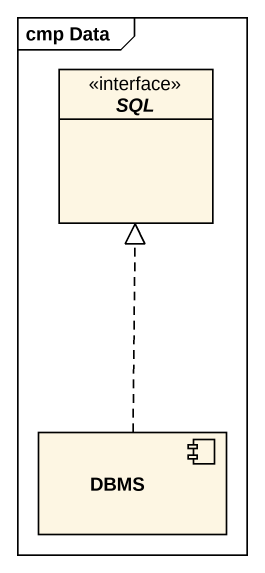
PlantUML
@startuml
mainframe cmp Data
allowmixing
hide circle
hide empty members
interface SQL
component DBMS
DBMS .up.|> SQL
@enduml
